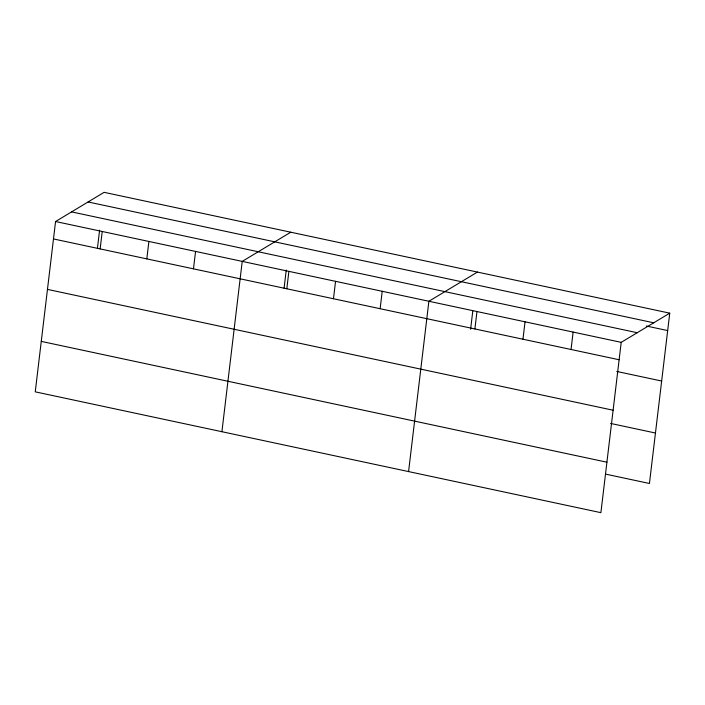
<?xml version="1.0" encoding="UTF-8"?>
<svg xmlns="http://www.w3.org/2000/svg" width="705" height="705" viewBox="0 0 705 705"><rect width="100%" height="100%" fill="white"/><g stroke="black" fill="none" stroke-linecap="round" stroke-linejoin="round"><path stroke-width="1.06" d="M669.75 313.161L104.102 192.333L55.563 221.52L35.25 391.839L600.898 512.667L621.202 342.348L669.75 313.161L649.437 483.48L605.639 474.121M97.422 248.398L99.599 230.147M100.145 248.909L102.225 231.496M146.816 258.876L148.887 241.463M193.478 268.843L195.558 251.429M221.916 431.716L242.22 261.396L290.768 232.209M284.08 288.274L286.256 270.024M286.812 288.777L288.891 271.363M333.474 298.744L335.554 281.33M380.145 308.711L382.216 291.297M408.574 471.583L428.887 301.264L477.435 272.077M470.614 329.217L472.791 310.967M474.888 328.953L476.968 311.539M522.969 339.22L525.04 321.806M571.05 349.495L573.121 332.081M88.09 201.965L653.729 322.793M646.309 326.01L667.67 330.575M71.575 211.888L637.223 332.716M55.563 221.52L621.202 342.348M53.483 238.942L619.131 359.762M616.778 371.447L661.66 381.035M47.464 289.394L613.112 410.222M610.583 423.432L655.456 433.02M41.269 341.387L606.908 462.207"/></g></svg>
